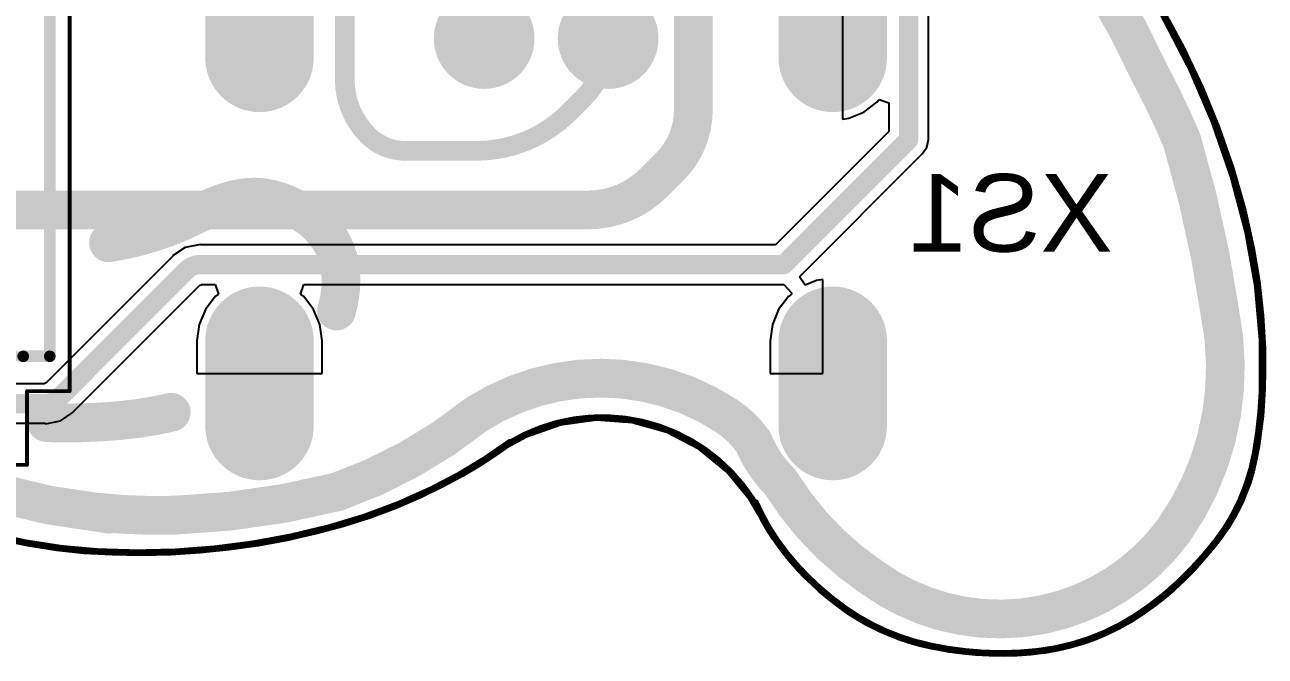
# Model space of a CAD drawing. Header units: inches. Extents: x -26.6 to 26.5, y -26.3 to 21.9.
# Drawn here: x 5.47 to 21.48, y -26.32 to -18.17 of the extents above; entities that cross this region are included whole.
import ezdxf

# ---------------------------------------------------------------- set-up
doc = ezdxf.new("R2010")
doc.units = ezdxf.units.IN
for name, color, linetype in [('Bottom 3D Body', 56, 'Continuous'), ('Bottom Courtyard', 56, 'Continuous'), ('Bottom Layer', 5, 'Continuous'), ('Bottom Overlay', 54, 'Continuous'), ('Bottom Solder', 6, 'Continuous'), ('Mechanical 4', 56, 'Continuous'), ('Multi-Layer', 9, 'Continuous'), ('Pad Holes', 156, 'Continuous'), ('Top Layer', 1, 'Continuous'), ('Top Overlay', 2, 'Continuous'), ('Top Solder', 216, 'Continuous')]:
    doc.layers.add(name, color=color, linetype=linetype)
doc.styles.add('Arial', font='', dxfattribs={"height": 0.2})
doc.styles.get('Arial').set_extended_font_data('Arial')

# ---------------------------------------------------------------- blocks, each defined once
blk = doc.blocks.new('KLS1_229_5FA_B_17')
at = {"layer": 'Bottom Layer'}
h = blk.add_hatch(color=5, dxfattribs=at)
edge = h.paths.add_edge_path()
edge.add_arc((0, 4.2), 0.6, 180, 360)
edge.add_line((0.6, 4.2), (0.6, 5.3))
edge.add_arc((0, 5.3), 0.6, 0, 180)
edge.add_line((-0.6, 5.3), (-0.6, 4.2))
h = blk.add_hatch(color=5, dxfattribs=at)
edge = h.paths.add_edge_path()
edge.add_arc((7.4, 5.3), 0.6, 0, 180)
edge.add_line((6.8, 5.3), (6.8, 4.2))
edge.add_arc((7.4, 4.2), 0.6, 180, 360)
edge.add_line((8, 4.2), (8, 5.3))
h = blk.add_hatch(color=5, dxfattribs=at)
edge = h.paths.add_edge_path()
edge.add_arc((0, -0.55), 0.6, 180, 360)
edge.add_line((0.6, -0.55), (0.6, 0.55))
edge.add_arc((0, 0.55), 0.6, 0, 180)
edge.add_line((-0.6, 0.55), (-0.6, -0.55))
h = blk.add_hatch(color=5, dxfattribs=at)
edge = h.paths.add_edge_path()
edge.add_arc((7.4, 0.55), 0.6, 0, 180)
edge.add_line((6.8, 0.55), (6.8, -0.55))
edge.add_arc((7.4, -0.55), 0.6, 180, 360)
edge.add_line((8, -0.55), (8, 0.55))
h = blk.add_hatch(color=5, dxfattribs=at)
edge = h.paths.add_edge_path()
edge.add_arc((2.9, 0.3), 0.55, 0, 360)
h = blk.add_hatch(color=5, dxfattribs=at)
edge = h.paths.add_edge_path()
edge.add_arc((4.5, 0.3), 0.55, 0, 360)
h = blk.add_hatch(color=5, dxfattribs=at)
edge = h.paths.add_edge_path()
edge.add_arc((2.1, -0.9), 0.55, 0, 360)
h = blk.add_hatch(color=5, dxfattribs=at)
edge = h.paths.add_edge_path()
edge.add_arc((3.7, -0.9), 0.55, 0, 360)
h = blk.add_hatch(color=5, dxfattribs=at)
edge = h.paths.add_edge_path()
edge.add_arc((5.3, -0.9), 0.55, 0, 360)
at = {"layer": 'Bottom Solder'}
h = blk.add_hatch(color=6, dxfattribs=at)
edge = h.paths.add_edge_path()
edge.add_arc((0, 4.2), 0.7, 180, 360)
edge.add_line((0.7, 4.2), (0.7, 5.3))
edge.add_arc((0, 5.3), 0.7, 0, 180)
edge.add_line((-0.7, 5.3), (-0.7, 4.2))
h = blk.add_hatch(color=6, dxfattribs=at)
edge = h.paths.add_edge_path()
edge.add_arc((7.4, 5.3), 0.7, 0, 180)
edge.add_line((6.7, 5.3), (6.7, 4.2))
edge.add_arc((7.4, 4.2), 0.7, 180, 360)
edge.add_line((8.1, 4.2), (8.1, 5.3))
h = blk.add_hatch(color=6, dxfattribs=at)
edge = h.paths.add_edge_path()
edge.add_arc((0, -0.55), 0.7, 180, 360)
edge.add_line((0.7, -0.55), (0.7, 0.55))
edge.add_arc((0, 0.55), 0.7, 0, 180)
edge.add_line((-0.7, 0.55), (-0.7, -0.55))
h = blk.add_hatch(color=6, dxfattribs=at)
edge = h.paths.add_edge_path()
edge.add_arc((7.4, 0.55), 0.7, 0, 180)
edge.add_line((6.7, 0.55), (6.7, -0.55))
edge.add_arc((7.4, -0.55), 0.7, 180, 360)
edge.add_line((8.1, -0.55), (8.1, 0.55))
h = blk.add_hatch(color=6, dxfattribs=at)
edge = h.paths.add_edge_path()
edge.add_arc((2.9, 0.3), 0.65, 0, 360)
h = blk.add_hatch(color=6, dxfattribs=at)
edge = h.paths.add_edge_path()
edge.add_arc((4.5, 0.3), 0.65, 0, 360)
h = blk.add_hatch(color=6, dxfattribs=at)
edge = h.paths.add_edge_path()
edge.add_arc((2.1, -0.9), 0.65, 0, 360)
h = blk.add_hatch(color=6, dxfattribs=at)
edge = h.paths.add_edge_path()
edge.add_arc((3.7, -0.9), 0.65, 0, 360)
h = blk.add_hatch(color=6, dxfattribs=at)
edge = h.paths.add_edge_path()
edge.add_arc((5.3, -0.9), 0.65, 0, 360)
at = {"layer": 'Multi-Layer'}
h = blk.add_hatch(color=9, dxfattribs=at)
edge = h.paths.add_edge_path()
edge.add_arc((0, 4.2), 0.6, 180, 360)
edge.add_line((0.6, 4.2), (0.6, 5.3))
edge.add_arc((0, 5.3), 0.6, 0, 180)
edge.add_line((-0.6, 5.3), (-0.6, 4.2))
h = blk.add_hatch(color=9, dxfattribs=at)
edge = h.paths.add_edge_path()
edge.add_arc((7.4, 5.3), 0.6, 0, 180)
edge.add_line((6.8, 5.3), (6.8, 4.2))
edge.add_arc((7.4, 4.2), 0.6, 180, 360)
edge.add_line((8, 4.2), (8, 5.3))
h = blk.add_hatch(color=9, dxfattribs=at)
edge = h.paths.add_edge_path()
edge.add_arc((0, -0.55), 0.6, 180, 360)
edge.add_line((0.6, -0.55), (0.6, 0.55))
edge.add_arc((0, 0.55), 0.6, 0, 180)
edge.add_line((-0.6, 0.55), (-0.6, -0.55))
h = blk.add_hatch(color=9, dxfattribs=at)
edge = h.paths.add_edge_path()
edge.add_arc((7.4, 0.55), 0.6, 0, 180)
edge.add_line((6.8, 0.55), (6.8, -0.55))
edge.add_arc((7.4, -0.55), 0.6, 180, 360)
edge.add_line((8, -0.55), (8, 0.55))
h = blk.add_hatch(color=9, dxfattribs=at)
edge = h.paths.add_edge_path()
edge.add_arc((2.9, 0.3), 0.55, 0, 360)
h = blk.add_hatch(color=9, dxfattribs=at)
edge = h.paths.add_edge_path()
edge.add_arc((4.5, 0.3), 0.55, 0, 360)
h = blk.add_hatch(color=9, dxfattribs=at)
edge = h.paths.add_edge_path()
edge.add_arc((2.1, -0.9), 0.55, 0, 360)
h = blk.add_hatch(color=9, dxfattribs=at)
edge = h.paths.add_edge_path()
edge.add_arc((3.7, -0.9), 0.55, 0, 360)
h = blk.add_hatch(color=9, dxfattribs=at)
edge = h.paths.add_edge_path()
edge.add_arc((5.3, -0.9), 0.55, 0, 360)
at = {"layer": 'Pad Holes'}
h = blk.add_hatch(color=7, dxfattribs=at)
edge = h.paths.add_edge_path()
edge.add_arc((0, 5.3), 0.4, 0, 180)
edge.add_line((-0.4, 5.3), (-0.4, 4.2))
edge.add_arc((0, 4.2), 0.4, 180, 360)
edge.add_line((0.4, 4.2), (0.4, 5.3))
h = blk.add_hatch(color=7, dxfattribs=at)
edge = h.paths.add_edge_path()
edge.add_arc((7.4, 5.3), 0.4, 0, 180)
edge.add_line((7, 5.3), (7, 4.2))
edge.add_arc((7.4, 4.2), 0.4, 180, 360)
edge.add_line((7.8, 4.2), (7.8, 5.3))
h = blk.add_hatch(color=7, dxfattribs=at)
edge = h.paths.add_edge_path()
edge.add_arc((0, 0.55), 0.4, 0, 180)
edge.add_line((-0.4, 0.55), (-0.4, -0.55))
edge.add_arc((0, -0.55), 0.4, 180, 360)
edge.add_line((0.4, -0.55), (0.4, 0.55))
h = blk.add_hatch(color=7, dxfattribs=at)
edge = h.paths.add_edge_path()
edge.add_arc((7.4, 0.55), 0.4, 0, 180)
edge.add_line((7, 0.55), (7, -0.55))
edge.add_arc((7.4, -0.55), 0.4, 180, 360)
edge.add_line((7.8, -0.55), (7.8, 0.55))
h = blk.add_hatch(color=7, dxfattribs=at)
edge = h.paths.add_edge_path()
edge.add_arc((2.9, 0.3), 0.35, 0, 360)
h = blk.add_hatch(color=7, dxfattribs=at)
edge = h.paths.add_edge_path()
edge.add_arc((4.5, 0.3), 0.35, 0, 360)
h = blk.add_hatch(color=7, dxfattribs=at)
edge = h.paths.add_edge_path()
edge.add_arc((2.1, -0.9), 0.35, 0, 360)
h = blk.add_hatch(color=7, dxfattribs=at)
edge = h.paths.add_edge_path()
edge.add_arc((3.7, -0.9), 0.35, 0, 360)
h = blk.add_hatch(color=7, dxfattribs=at)
edge = h.paths.add_edge_path()
edge.add_arc((5.3, -0.9), 0.35, 0, 360)
at = {"layer": 'Top Layer'}
h = blk.add_hatch(color=1, dxfattribs=at)
edge = h.paths.add_edge_path()
edge.add_arc((0, 4.2), 0.6, 180, 360)
edge.add_line((0.6, 4.2), (0.6, 5.3))
edge.add_arc((0, 5.3), 0.6, 0, 180)
edge.add_line((-0.6, 5.3), (-0.6, 4.2))
h = blk.add_hatch(color=1, dxfattribs=at)
edge = h.paths.add_edge_path()
edge.add_arc((7.4, 5.3), 0.6, 0, 180)
edge.add_line((6.8, 5.3), (6.8, 4.2))
edge.add_arc((7.4, 4.2), 0.6, 180, 360)
edge.add_line((8, 4.2), (8, 5.3))
h = blk.add_hatch(color=1, dxfattribs=at)
edge = h.paths.add_edge_path()
edge.add_arc((0, -0.55), 0.6, 180, 360)
edge.add_line((0.6, -0.55), (0.6, 0.55))
edge.add_arc((0, 0.55), 0.6, 0, 180)
edge.add_line((-0.6, 0.55), (-0.6, -0.55))
h = blk.add_hatch(color=1, dxfattribs=at)
edge = h.paths.add_edge_path()
edge.add_arc((7.4, 0.55), 0.6, 0, 180)
edge.add_line((6.8, 0.55), (6.8, -0.55))
edge.add_arc((7.4, -0.55), 0.6, 180, 360)
edge.add_line((8, -0.55), (8, 0.55))
h = blk.add_hatch(color=1, dxfattribs=at)
edge = h.paths.add_edge_path()
edge.add_arc((2.9, 0.3), 0.55, 0, 360)
h = blk.add_hatch(color=1, dxfattribs=at)
edge = h.paths.add_edge_path()
edge.add_arc((4.5, 0.3), 0.55, 0, 360)
h = blk.add_hatch(color=1, dxfattribs=at)
edge = h.paths.add_edge_path()
edge.add_arc((2.1, -0.9), 0.55, 0, 360)
h = blk.add_hatch(color=1, dxfattribs=at)
edge = h.paths.add_edge_path()
edge.add_arc((3.7, -0.9), 0.55, 0, 360)
h = blk.add_hatch(color=1, dxfattribs=at)
edge = h.paths.add_edge_path()
edge.add_arc((5.3, -0.9), 0.55, 0, 360)
at = {"layer": 'Top Solder'}
h = blk.add_hatch(color=216, dxfattribs=at)
edge = h.paths.add_edge_path()
edge.add_arc((0, 4.2), 0.7, 180, 360)
edge.add_line((0.7, 4.2), (0.7, 5.3))
edge.add_arc((0, 5.3), 0.7, 0, 180)
edge.add_line((-0.7, 5.3), (-0.7, 4.2))
h = blk.add_hatch(color=216, dxfattribs=at)
edge = h.paths.add_edge_path()
edge.add_arc((7.4, 5.3), 0.7, 0, 180)
edge.add_line((6.7, 5.3), (6.7, 4.2))
edge.add_arc((7.4, 4.2), 0.7, 180, 360)
edge.add_line((8.1, 4.2), (8.1, 5.3))
h = blk.add_hatch(color=216, dxfattribs=at)
edge = h.paths.add_edge_path()
edge.add_arc((0, -0.55), 0.7, 180, 360)
edge.add_line((0.7, -0.55), (0.7, 0.55))
edge.add_arc((0, 0.55), 0.7, 0, 180)
edge.add_line((-0.7, 0.55), (-0.7, -0.55))
h = blk.add_hatch(color=216, dxfattribs=at)
edge = h.paths.add_edge_path()
edge.add_arc((7.4, 0.55), 0.7, 0, 180)
edge.add_line((6.7, 0.55), (6.7, -0.55))
edge.add_arc((7.4, -0.55), 0.7, 180, 360)
edge.add_line((8.1, -0.55), (8.1, 0.55))
h = blk.add_hatch(color=216, dxfattribs=at)
edge = h.paths.add_edge_path()
edge.add_arc((2.9, 0.3), 0.65, 0, 360)
h = blk.add_hatch(color=216, dxfattribs=at)
edge = h.paths.add_edge_path()
edge.add_arc((4.5, 0.3), 0.65, 0, 360)
h = blk.add_hatch(color=216, dxfattribs=at)
edge = h.paths.add_edge_path()
edge.add_arc((2.1, -0.9), 0.65, 0, 360)
h = blk.add_hatch(color=216, dxfattribs=at)
edge = h.paths.add_edge_path()
edge.add_arc((3.7, -0.9), 0.65, 0, 360)
h = blk.add_hatch(color=216, dxfattribs=at)
edge = h.paths.add_edge_path()
edge.add_arc((5.3, -0.9), 0.65, 0, 360)
blk = doc.blocks.new('RES_THT_025W_1__B_20')
at = {"layer": 'Bottom Layer'}
h = blk.add_hatch(color=5, dxfattribs=at)
edge = h.paths.add_edge_path()
edge.add_arc((-3.81, 0), 0.6, 0, 360)
h = blk.add_hatch(color=5, dxfattribs=at)
edge = h.paths.add_edge_path()
edge.add_arc((3.81, 0), 0.6, 0, 360)
at = {"layer": 'Bottom Solder'}
h = blk.add_hatch(color=6, dxfattribs=at)
edge = h.paths.add_edge_path()
edge.add_arc((-3.81, 0), 0.702, 0, 360)
h = blk.add_hatch(color=6, dxfattribs=at)
edge = h.paths.add_edge_path()
edge.add_arc((3.81, 0), 0.702, 0, 360)
at = {"layer": 'Multi-Layer'}
h = blk.add_hatch(color=9, dxfattribs=at)
edge = h.paths.add_edge_path()
edge.add_arc((-3.81, 0), 0.6, 0, 360)
h = blk.add_hatch(color=9, dxfattribs=at)
edge = h.paths.add_edge_path()
edge.add_arc((3.81, 0), 0.6, 0, 360)
at = {"layer": 'Pad Holes'}
h = blk.add_hatch(color=7, dxfattribs=at)
edge = h.paths.add_edge_path()
edge.add_arc((-3.81, 0), 0.4, 0, 360)
h = blk.add_hatch(color=7, dxfattribs=at)
edge = h.paths.add_edge_path()
edge.add_arc((3.81, 0), 0.4, 0, 360)
at = {"layer": 'Top Layer'}
h = blk.add_hatch(color=1, dxfattribs=at)
edge = h.paths.add_edge_path()
edge.add_arc((-3.81, 0), 0.6, 0, 360)
h = blk.add_hatch(color=1, dxfattribs=at)
edge = h.paths.add_edge_path()
edge.add_arc((3.81, 0), 0.6, 0, 360)
at = {"layer": 'Top Solder'}
h = blk.add_hatch(color=216, dxfattribs=at)
edge = h.paths.add_edge_path()
edge.add_arc((-3.81, 0), 0.702, 0, 360)
h = blk.add_hatch(color=216, dxfattribs=at)
edge = h.paths.add_edge_path()
edge.add_arc((3.81, 0), 0.702, 0, 360)
at = {"layer": 'Bottom 3D Body'}
for points in [[(3.2, 1.143, 0.127, 0.127, 0), (-3.2, 1.143, 0.127, 0.127, 0)], [(-3.2, -0.2, 0.127, 0.127, 0), (-3.2, 1.143, 0.127, 0.127, 0)], [(3.2, -0.2, 0.127, 0.127, 0), (3.2, 1.143, 0.127, 0.127, 0)], [(-3.2, -1.143, 0.127, 0.127, 0), (-3.2, -0.2, 0.127, 0.127, 0)], [(3.2, -1.143, 0.127, 0.127, 0), (3.2, -0.2, 0.127, 0.127, 0)], [(3.2, -1.143, 0.127, 0.127, 0), (-3.2, -1.143, 0.127, 0.127, 0)]]:
    blk.add_lwpolyline(points, format="xyseb", dxfattribs=at)
for points in [[(-3.232, 1.143, 0.0635, 0.0635, 1), (-3.168, 1.143, 0.0635, 0.0635, 1)], [(-3.232, 1.143, 0.0635, 0.0635, 1), (-3.168, 1.143, 0.0635, 0.0635, 1)], [(3.168, 1.143, 0.0635, 0.0635, 1), (3.232, 1.143, 0.0635, 0.0635, 1)], [(3.168, 1.143, 0.0635, 0.0635, 1), (3.232, 1.143, 0.0635, 0.0635, 1)], [(-3.232, -0.2, 0.0635, 0.0635, 1), (-3.168, -0.2, 0.0635, 0.0635, 1)], [(-3.232, -0.2, 0.0635, 0.0635, 1), (-3.168, -0.2, 0.0635, 0.0635, 1)], [(3.168, -0.2, 0.0635, 0.0635, 1), (3.232, -0.2, 0.0635, 0.0635, 1)], [(3.168, -0.2, 0.0635, 0.0635, 1), (3.232, -0.2, 0.0635, 0.0635, 1)], [(-3.232, -1.143, 0.0635, 0.0635, 1), (-3.168, -1.143, 0.0635, 0.0635, 1)], [(-3.232, -1.143, 0.0635, 0.0635, 1), (-3.168, -1.143, 0.0635, 0.0635, 1)], [(3.168, -1.143, 0.0635, 0.0635, 1), (3.232, -1.143, 0.0635, 0.0635, 1)], [(3.168, -1.143, 0.0635, 0.0635, 1), (3.232, -1.143, 0.0635, 0.0635, 1)]]:
    blk.add_lwpolyline(points, format="xyseb", close=True, dxfattribs=at)
at = {"layer": 'Bottom Courtyard'}
for points in [[(-3.65, 0.85, 0.05, 0.05, 0), (-3.65, 1.4, 0.05, 0.05, 0)], [(3.65, 1.4, 0.05, 0.05, 0), (-3.65, 1.4, 0.05, 0.05, 0)], [(3.65, 0.85, 0.05, 0.05, 0), (3.65, 1.4, 0.05, 0.05, 0)], [(-4.6, -0.85, 0.05, 0.05, 0), (-4.6, 0.85, 0.05, 0.05, 0)], [(-3.65, 0.85, 0.05, 0.05, 0), (-4.6, 0.85, 0.05, 0.05, 0)], [(4.6, 0.85, 0.05, 0.05, 0), (3.65, 0.85, 0.05, 0.05, 0)], [(4.6, -0.85, 0.05, 0.05, 0), (4.6, 0.85, 0.05, 0.05, 0)], [(-3.65, -0.85, 0.05, 0.05, 0), (-4.6, -0.85, 0.05, 0.05, 0)], [(-3.65, -1.4, 0.05, 0.05, 0), (-3.65, -0.85, 0.05, 0.05, 0)], [(4.6, -0.85, 0.05, 0.05, 0), (3.65, -0.85, 0.05, 0.05, 0)], [(3.65, -1.4, 0.05, 0.05, 0), (3.65, -0.85, 0.05, 0.05, 0)], [(3.65, -1.4, 0.05, 0.05, 0), (-3.65, -1.4, 0.05, 0.05, 0)]]:
    blk.add_lwpolyline(points, format="xyseb", dxfattribs=at)
for points in [[(-3.662, 1.4, 0.025, 0.025, 1), (-3.638, 1.4, 0.025, 0.025, 1)], [(-3.662, 1.4, 0.025, 0.025, 1), (-3.638, 1.4, 0.025, 0.025, 1)], [(3.638, 1.4, 0.025, 0.025, 1), (3.662, 1.4, 0.025, 0.025, 1)], [(3.638, 1.4, 0.025, 0.025, 1), (3.662, 1.4, 0.025, 0.025, 1)], [(-4.613, 0.85, 0.025, 0.025, 1), (-4.588, 0.85, 0.025, 0.025, 1)], [(-4.613, 0.85, 0.025, 0.025, 1), (-4.588, 0.85, 0.025, 0.025, 1)], [(-3.662, 0.85, 0.025, 0.025, 1), (-3.638, 0.85, 0.025, 0.025, 1)], [(-3.662, 0.85, 0.025, 0.025, 1), (-3.638, 0.85, 0.025, 0.025, 1)], [(3.638, 0.85, 0.025, 0.025, 1), (3.662, 0.85, 0.025, 0.025, 1)], [(3.638, 0.85, 0.025, 0.025, 1), (3.662, 0.85, 0.025, 0.025, 1)], [(4.588, 0.85, 0.025, 0.025, 1), (4.613, 0.85, 0.025, 0.025, 1)], [(4.588, 0.85, 0.025, 0.025, 1), (4.613, 0.85, 0.025, 0.025, 1)], [(-4.613, -0.85, 0.025, 0.025, 1), (-4.588, -0.85, 0.025, 0.025, 1)], [(-4.613, -0.85, 0.025, 0.025, 1), (-4.588, -0.85, 0.025, 0.025, 1)], [(-3.662, -0.85, 0.025, 0.025, 1), (-3.638, -0.85, 0.025, 0.025, 1)], [(-3.662, -0.85, 0.025, 0.025, 1), (-3.638, -0.85, 0.025, 0.025, 1)], [(3.638, -0.85, 0.025, 0.025, 1), (3.662, -0.85, 0.025, 0.025, 1)], [(3.638, -0.85, 0.025, 0.025, 1), (3.662, -0.85, 0.025, 0.025, 1)], [(4.588, -0.85, 0.025, 0.025, 1), (4.613, -0.85, 0.025, 0.025, 1)], [(4.588, -0.85, 0.025, 0.025, 1), (4.613, -0.85, 0.025, 0.025, 1)], [(-3.662, -1.4, 0.025, 0.025, 1), (-3.638, -1.4, 0.025, 0.025, 1)], [(-3.662, -1.4, 0.025, 0.025, 1), (-3.638, -1.4, 0.025, 0.025, 1)], [(3.638, -1.4, 0.025, 0.025, 1), (3.662, -1.4, 0.025, 0.025, 1)], [(3.638, -1.4, 0.025, 0.025, 1), (3.662, -1.4, 0.025, 0.025, 1)]]:
    blk.add_lwpolyline(points, format="xyseb", close=True, dxfattribs=at)
at = {"layer": 'Bottom Overlay'}
for points in [[(-3.2, 0.8, 0.15, 0.15, 0), (-3.2, 1.075, 0.15, 0.15, 0)], [(3.2, 1.143, 0.15, 0.15, 0), (-3.175, 1.143, 0.15, 0.15, 0)], [(3.2, 0.8, 0.15, 0.15, 0), (3.2, 1.143, 0.15, 0.15, 0)], [(-3.2, -1.143, 0.15, 0.15, 0), (-3.2, -0.8, 0.15, 0.15, 0)], [(3.2, -1.143, 0.15, 0.15, 0), (3.2, -0.8, 0.15, 0.15, 0)], [(-1.421, -1.143, 0.15, 0.15, 0), (-3.2, -1.143, 0.15, 0.15, 0)], [(3.2, -1.143, 0.15, 0.15, 0), (-0.079, -1.143, 0.15, 0.15, 0)]]:
    blk.add_lwpolyline(points, format="xyseb", dxfattribs=at)
for points in [[(-3.238, 1.075, 0.075, 0.075, 1), (-3.163, 1.075, 0.075, 0.075, 1)], [(-3.213, 1.143, 0.075, 0.075, 1), (-3.138, 1.143, 0.075, 0.075, 1)], [(3.163, 1.143, 0.075, 0.075, 1), (3.238, 1.143, 0.075, 0.075, 1)], [(3.163, 1.143, 0.075, 0.075, 1), (3.238, 1.143, 0.075, 0.075, 1)], [(-3.238, 0.8, 0.075, 0.075, 1), (-3.163, 0.8, 0.075, 0.075, 1)], [(3.163, 0.8, 0.075, 0.075, 1), (3.238, 0.8, 0.075, 0.075, 1)], [(-3.238, -0.8, 0.075, 0.075, 1), (-3.163, -0.8, 0.075, 0.075, 1)], [(3.163, -0.8, 0.075, 0.075, 1), (3.238, -0.8, 0.075, 0.075, 1)], [(-3.238, -1.143, 0.075, 0.075, 1), (-3.163, -1.143, 0.075, 0.075, 1)], [(-3.238, -1.143, 0.075, 0.075, 1), (-3.163, -1.143, 0.075, 0.075, 1)], [(-1.458, -1.143, 0.075, 0.075, 1), (-1.383, -1.143, 0.075, 0.075, 1)], [(-0.116, -1.143, 0.075, 0.075, 1), (-0.041, -1.143, 0.075, 0.075, 1)], [(3.163, -1.143, 0.075, 0.075, 1), (3.238, -1.143, 0.075, 0.075, 1)], [(3.163, -1.143, 0.075, 0.075, 1), (3.238, -1.143, 0.075, 0.075, 1)]]:
    blk.add_lwpolyline(points, format="xyseb", close=True, dxfattribs=at)

msp = doc.modelspace()

# ---------------------------------------------------------------- linework, layer by layer
at = {"layer": 'Bottom Layer'}
for p, q in [((17.134, -19.656), (17.134, -15.943)), ((16.027, -18.05), (16.027, -19.39)), ((20.158, -17.954), (20.433, -18.462)), ((20.433, -18.462), (20.557, -18.723)), ((20.557, -18.723), (20.557, -18.723)), ((20.557, -18.723), (20.677, -18.976)), ((20.677, -18.976), (20.889, -19.495)), ((16.303, -19.299), (16.471, -19.171)), ((16.471, -19.171), (16.497, -19.136)), ((16.497, -19.136), (16.624, -19.179)), ((16.624, -19.179), (16.624, -19.55)), ((16.109, -19.379), (16.303, -19.299)), ((16.027, -19.39), (16.109, -19.379)), ((20.889, -19.495), (21.073, -20.025)), ((16.624, -19.55), (15.162, -21.012)), ((17.114, -19.753), (17.134, -19.656)), ((15.47, -21.425), (17.059, -19.836)), ((17.059, -19.836), (17.114, -19.753)), ((21.073, -20.025), (21.226, -20.565)), ((21.226, -20.565), (21.288, -20.838)), ((21.288, -20.838), (21.336, -21.052)), ((7.542, -21.046), (7.378, -21.155)), ((7.737, -21.007), (7.542, -21.046)), ((7.737, -21.012), (7.737, -21.007)), ((15.162, -21.012), (7.737, -21.012)), ((21.336, -21.052), (21.409, -21.483)), ((7.38, -21.159), (5.741, -22.798)), ((7.378, -21.155), (7.38, -21.158)), ((7.38, -21.158), (7.38, -21.159)), ((15.542, -21.532), (15.47, -21.425)), ((6.093, -23.168), (7.732, -21.529)), ((7.732, -21.529), (7.737, -21.531)), ((7.737, -21.531), (7.746, -21.527)), ((7.746, -21.527), (7.748, -21.522)), ((7.748, -21.522), (7.926, -21.522)), ((7.926, -21.522), (7.969, -21.649)), ((9.031, -21.649), (9.074, -21.522)), ((9.074, -21.522), (15.268, -21.522)), ((15.268, -21.522), (15.366, -21.632)), ((15.691, -21.471), (15.542, -21.532)), ((15.773, -21.46), (15.691, -21.471)), ((15.773, -22.673), (15.773, -21.46)), ((21.409, -21.483), (21.458, -21.918)), ((7.929, -21.679), (7.801, -21.847)), ((7.969, -21.649), (7.929, -21.679)), ((9.071, -21.679), (9.031, -21.649)), ((9.199, -21.847), (9.071, -21.679)), ((15.329, -21.679), (15.201, -21.847)), ((15.369, -21.649), (15.329, -21.679)), ((15.366, -21.632), (15.369, -21.649)), ((7.801, -21.847), (7.721, -22.041)), ((9.279, -22.041), (9.199, -21.847)), ((15.201, -21.847), (15.121, -22.041)), ((21.458, -21.918), (21.482, -22.355)), ((7.721, -22.041), (7.693, -22.25)), ((9.307, -22.25), (9.279, -22.041)), ((15.121, -22.041), (15.093, -22.25)), ((7.693, -22.25), (7.693, -22.673)), ((9.307, -22.673), (9.307, -22.25)), ((15.093, -22.25), (15.093, -22.673)), ((21.482, -22.355), (21.482, -22.574)), ((21.482, -22.574), (21.482, -22.618)), ((7.693, -22.673), (9.307, -22.673)), ((15.093, -22.673), (15.773, -22.673)), ((21.481, -22.707), (21.479, -22.796)), ((21.482, -22.618), (21.481, -22.707)), ((5.725, -22.805), (5.332, -22.805)), ((5.727, -22.8), (5.725, -22.805)), ((5.736, -22.796), (5.727, -22.8)), ((5.741, -22.798), (5.736, -22.796)), ((21.476, -22.885), (21.474, -22.929)), ((21.479, -22.796), (21.476, -22.885)), ((21.47, -23.027), (21.454, -23.222)), ((21.474, -22.93), (21.47, -23.027)), ((21.474, -22.929), (21.474, -22.93)), ((21.474, -22.93), (21.474, -22.93)), ((5.932, -23.281), (6.095, -23.172)), ((6.093, -23.169), (6.093, -23.168)), ((6.095, -23.172), (6.093, -23.169)), ((5.332, -23.315), (5.736, -23.315)), ((5.736, -23.32), (5.932, -23.281)), ((5.736, -23.315), (5.736, -23.32)), ((12.385, -23.338), (11.947, -23.494)), ((12.846, -23.276), (12.385, -23.338)), ((13.309, -23.308), (12.846, -23.276)), ((13.757, -23.433), (13.309, -23.308)), ((21.454, -23.222), (21.432, -23.416)), ((11.947, -23.494), (11.742, -23.604)), ((14.17, -23.647), (13.757, -23.433)), ((21.432, -23.416), (21.404, -23.608)), ((11.606, -23.693), (11.369, -23.85)), ((11.722, -23.61), (11.606, -23.693)), ((11.742, -23.604), (11.722, -23.61)), ((14.53, -23.941), (14.17, -23.647)), ((21.404, -23.608), (21.372, -23.784)), ((11.369, -23.85), (11.125, -23.996)), ((21.372, -23.784), (21.334, -23.941)), ((11.125, -23.996), (10.875, -24.132)), ((14.824, -24.301), (14.53, -23.941)), ((21.334, -23.941), (21.286, -24.096)), ((10.875, -24.132), (10.586, -24.273)), ((21.286, -24.096), (21.23, -24.248)), ((10.586, -24.273), (10.258, -24.413)), ((14.941, -24.502), (14.824, -24.301)), ((21.197, -24.323), (21.164, -24.395)), ((21.23, -24.248), (21.197, -24.322)), ((21.197, -24.322), (21.197, -24.323)), ((21.197, -24.323), (21.197, -24.323)), ((10.258, -24.413), (9.924, -24.539)), ((21.164, -24.395), (21.091, -24.536)), ((9.584, -24.647), (9.229, -24.743)), ((9.924, -24.539), (9.584, -24.647)), ((14.949, -24.512), (14.941, -24.502)), ((14.941, -24.502), (14.941, -24.502)), ((14.971, -24.557), (14.949, -24.512)), ((15.02, -24.644), (14.971, -24.557)), ((15.071, -24.729), (15.02, -24.644)), ((21.091, -24.536), (21.01, -24.671)), ((9.229, -24.743), (8.859, -24.826)), ((15.125, -24.813), (15.071, -24.729)), ((15.196, -24.915), (15.125, -24.813)), ((20.944, -24.767), (20.871, -24.864)), ((21.01, -24.671), (20.944, -24.767)), ((5.53, -24.902), (5.182, -24.831)), ((5.88, -24.956), (5.53, -24.902)), ((6.233, -24.994), (5.88, -24.956)), ((8.11, -24.949), (7.733, -24.988)), ((8.486, -24.895), (8.11, -24.949)), ((8.859, -24.826), (8.486, -24.895)), ((15.287, -25.034), (15.196, -24.915)), ((20.795, -24.96), (20.696, -25.077)), ((20.871, -24.865), (20.795, -24.96)), ((20.871, -24.864), (20.871, -24.864)), ((20.871, -24.864), (20.871, -24.865)), ((6.599, -25.014), (6.233, -24.994)), ((6.977, -25.021), (6.599, -25.014)), ((7.356, -25.012), (6.977, -25.021)), ((7.733, -24.988), (7.356, -25.012)), ((15.383, -25.148), (15.287, -25.034)), ((20.696, -25.077), (20.572, -25.213)), ((15.449, -25.221), (15.383, -25.148)), ((15.537, -25.311), (15.449, -25.221)), ((20.572, -25.213), (20.443, -25.343)), ((15.628, -25.399), (15.537, -25.311)), ((15.537, -25.311), (15.537, -25.311)), ((15.715, -25.479), (15.628, -25.399)), ((20.443, -25.343), (20.31, -25.467)), ((15.839, -25.584), (15.715, -25.479)), ((15.968, -25.684), (15.839, -25.584)), ((20.174, -25.583), (20.033, -25.693)), ((20.31, -25.467), (20.174, -25.583)), ((16.034, -25.731), (15.968, -25.684)), ((16.097, -25.776), (16.034, -25.731)), ((16.225, -25.857), (16.097, -25.776)), ((20.033, -25.693), (19.887, -25.796)), ((16.358, -25.932), (16.225, -25.857)), ((16.494, -26.001), (16.358, -25.932)), ((19.74, -25.889), (19.594, -25.971)), ((19.811, -25.844), (19.74, -25.889)), ((19.887, -25.796), (19.811, -25.844)), ((19.811, -25.844), (19.811, -25.844)), ((16.635, -26.062), (16.494, -26.001)), ((16.78, -26.117), (16.635, -26.062)), ((19.444, -26.044), (19.29, -26.109)), ((19.594, -25.971), (19.444, -26.044)), ((16.928, -26.164), (16.78, -26.117)), ((17.037, -26.193), (16.928, -26.164)), ((17.153, -26.22), (17.037, -26.193)), ((17.27, -26.244), (17.153, -26.22)), ((17.153, -26.22), (17.153, -26.22)), ((17.404, -26.267), (17.27, -26.244)), ((18.804, -26.251), (18.638, -26.28)), ((18.969, -26.213), (18.804, -26.251)), ((19.131, -26.166), (18.969, -26.213)), ((19.21, -26.137), (19.131, -26.166)), ((19.211, -26.137), (19.21, -26.137)), ((19.29, -26.109), (19.211, -26.137)), ((17.572, -26.29), (17.404, -26.267)), ((17.742, -26.306), (17.572, -26.29)), ((17.917, -26.317), (17.742, -26.306)), ((18.1, -26.32), (17.917, -26.317)), ((18.282, -26.314), (18.1, -26.32)), ((18.463, -26.301), (18.282, -26.314)), ((18.554, -26.29), (18.463, -26.301)), ((18.638, -26.28), (18.554, -26.29)), ((18.554, -26.29), (18.554, -26.29)), ((18.554, -26.29), (18.554, -26.29))]:
    msp.add_line(p, q, dxfattribs=at)
for points in [[(16.879, -19.656, 0.25, 0.25, 0), (16.879, -15.943, 0.25, 0.25, 0)], [(15.268, -21.267, 0.25, 0.25, 0), (16.879, -19.656, 0.25, 0.25, 0)], [(5.913, -22.987, 0.25, 0.25, 0), (7.561, -21.339, 0.25, 0.25, 0)], [(7.561, -21.339, 0.25, 0.25, -0.197944), (7.737, -21.267, 0.25, 0.25, 0)], [(7.737, -21.267, 0.25, 0.25, 0), (15.268, -21.267, 0.25, 0.25, 0)], [(5.913, -22.987, 0.25, 0.25, -0.19794), (5.736, -23.06, 0.25, 0.25, 0)], [(4.65, -23.06, 0.25, 0.25, 0), (5.736, -23.06, 0.25, 0.25, 0)]]:
    msp.add_lwpolyline(points, format="xyseb", dxfattribs=at)
for points in [[(16.817, -19.656, 0.125, 0.125, 1), (16.942, -19.656, 0.125, 0.125, 1)], [(16.817, -19.656, 0.125, 0.125, 1), (16.942, -19.656, 0.125, 0.125, 1)], [(7.498, -21.339, 0.125, 0.125, 1), (7.623, -21.339, 0.125, 0.125, 1)], [(7.498, -21.339, 0.125, 0.125, 1), (7.623, -21.339, 0.125, 0.125, 1)], [(7.674, -21.267, 0.125, 0.125, 1), (7.799, -21.267, 0.125, 0.125, 1)], [(7.674, -21.267, 0.125, 0.125, 1), (7.799, -21.267, 0.125, 0.125, 1)], [(15.205, -21.267, 0.125, 0.125, 1), (15.33, -21.267, 0.125, 0.125, 1)], [(15.205, -21.267, 0.125, 0.125, 1), (15.33, -21.267, 0.125, 0.125, 1)], [(5.85, -22.987, 0.125, 0.125, 1), (5.975, -22.987, 0.125, 0.125, 1)], [(5.85, -22.987, 0.125, 0.125, 1), (5.975, -22.987, 0.125, 0.125, 1)], [(5.674, -23.06, 0.125, 0.125, 1), (5.799, -23.06, 0.125, 0.125, 1)], [(5.674, -23.06, 0.125, 0.125, 1), (5.799, -23.06, 0.125, 0.125, 1)]]:
    msp.add_lwpolyline(points, format="xyseb", close=True, dxfattribs=at)
at = {"layer": 'Mechanical 4'}
for points in [[(19.321, -16.782, 0.0767, 0.0767, -0.053642), (20.522, -18.739, 0.0767, 0.0767, 0)], [(20.522, -18.739, 0.0767, 0.0767, -0.055217), (21.25, -20.847, 0.0767, 0.0767, 0)], [(21.25, -20.847, 0.0767, 0.0767, -0.067032), (21.435, -22.928, 0.0767, 0.0767, 0)], [(21.435, -22.928, 0.0767, 0.0767, -0.033561), (21.349, -23.697, 0.0767, 0.0767, 0)], [(11.722, -23.571, 0.0767, 0.0767, -0.433869), (14.975, -24.484, 0.0767, 0.0767, 0)], [(11.73, -23.556, 0.0767, 0.0767, -0.044812), (10.73, -24.16, 0.0767, 0.0767, 0)], [(21.349, -23.697, 0.0767, 0.0767, -0.059554), (21.161, -24.307, 0.0767, 0.0767, 0)], [(10.73, -24.16, 0.0767, 0.0767, -0.04794), (9.402, -24.656, 0.0767, 0.0767, 0)], [(15.185, -24.831, 0.0767, 0.0767, -0.049413), (14.908, -24.335, 0.0767, 0.0767, 0)], [(21.161, -24.307, 0.0767, 0.0767, -0.061668), (20.841, -24.841, 0.0767, 0.0767, 0)], [(9.402, -24.656, 0.0767, 0.0767, -0.039813), (7.918, -24.93, 0.0767, 0.0767, 0)], [(6.412, -24.965, 0.0767, 0.0767, -0.048651), (5.02, -24.749, 0.0767, 0.0767, 0)], [(15.565, -25.284, 0.0767, 0.0767, -0.04423), (15.185, -24.831, 0.0767, 0.0767, 0)], [(20.841, -24.841, 0.0767, 0.0767, -0.038787), (20.349, -25.378, 0.0767, 0.0767, 0)], [(7.918, -24.93, 0.0767, 0.0767, -0.039885), (6.412, -24.965, 0.0767, 0.0767, 0)], [(16.057, -25.7, 0.0767, 0.0767, -0.041887), (15.565, -25.284, 0.0767, 0.0767, 0)], [(20.349, -25.378, 0.0767, 0.0767, -0.046165), (19.79, -25.811, 0.0767, 0.0767, 0)], [(16.58, -25.996, 0.0767, 0.0767, -0.051541), (16.057, -25.7, 0.0767, 0.0767, 0)], [(19.79, -25.811, 0.0767, 0.0767, -0.056632), (19.197, -26.101, 0.0767, 0.0767, 0)], [(17.161, -26.182, 0.0767, 0.0767, -0.050465), (16.58, -25.996, 0.0767, 0.0767, 0)], [(19.197, -26.101, 0.0767, 0.0767, -0.0561), (18.55, -26.252, 0.0767, 0.0767, 0)], [(17.829, -26.273, 0.0767, 0.0767, -0.03774), (17.161, -26.182, 0.0767, 0.0767, 0)], [(18.55, -26.252, 0.0767, 0.0767, -0.044066), (17.829, -26.273, 0.0767, 0.0767, 0)]]:
    msp.add_lwpolyline(points, format="xyseb", dxfattribs=at)
for points in [[(20.502, -18.739, 0.0383, 0.0383, 1), (20.541, -18.739, 0.0383, 0.0383, 1)], [(20.502, -18.739, 0.0383, 0.0383, 1), (20.541, -18.739, 0.0383, 0.0383, 1)], [(21.231, -20.847, 0.0383, 0.0383, 1), (21.27, -20.847, 0.0383, 0.0383, 1)], [(21.231, -20.847, 0.0383, 0.0383, 1), (21.27, -20.847, 0.0383, 0.0383, 1)], [(21.416, -22.928, 0.0383, 0.0383, 1), (21.455, -22.928, 0.0383, 0.0383, 1)], [(21.416, -22.928, 0.0383, 0.0383, 1), (21.455, -22.928, 0.0383, 0.0383, 1)], [(11.703, -23.571, 0.0383, 0.0383, 1), (11.741, -23.571, 0.0383, 0.0383, 1)], [(11.71, -23.556, 0.0383, 0.0383, 1), (11.749, -23.556, 0.0383, 0.0383, 1)], [(21.329, -23.697, 0.0383, 0.0383, 1), (21.368, -23.697, 0.0383, 0.0383, 1)], [(21.329, -23.697, 0.0383, 0.0383, 1), (21.368, -23.697, 0.0383, 0.0383, 1)], [(10.711, -24.16, 0.0383, 0.0383, 1), (10.749, -24.16, 0.0383, 0.0383, 1)], [(10.711, -24.16, 0.0383, 0.0383, 1), (10.749, -24.16, 0.0383, 0.0383, 1)], [(14.888, -24.335, 0.0383, 0.0383, 1), (14.927, -24.335, 0.0383, 0.0383, 1)], [(21.142, -24.307, 0.0383, 0.0383, 1), (21.18, -24.307, 0.0383, 0.0383, 1)], [(21.142, -24.307, 0.0383, 0.0383, 1), (21.18, -24.307, 0.0383, 0.0383, 1)], [(14.956, -24.484, 0.0383, 0.0383, 1), (14.995, -24.484, 0.0383, 0.0383, 1)], [(9.383, -24.656, 0.0383, 0.0383, 1), (9.421, -24.656, 0.0383, 0.0383, 1)], [(9.383, -24.656, 0.0383, 0.0383, 1), (9.421, -24.656, 0.0383, 0.0383, 1)], [(15.166, -24.831, 0.0383, 0.0383, 1), (15.205, -24.831, 0.0383, 0.0383, 1)], [(15.166, -24.831, 0.0383, 0.0383, 1), (15.205, -24.831, 0.0383, 0.0383, 1)], [(20.822, -24.841, 0.0383, 0.0383, 1), (20.86, -24.841, 0.0383, 0.0383, 1)], [(20.822, -24.841, 0.0383, 0.0383, 1), (20.86, -24.841, 0.0383, 0.0383, 1)], [(6.393, -24.965, 0.0383, 0.0383, 1), (6.431, -24.965, 0.0383, 0.0383, 1)], [(6.393, -24.965, 0.0383, 0.0383, 1), (6.431, -24.965, 0.0383, 0.0383, 1)], [(7.898, -24.93, 0.0383, 0.0383, 1), (7.937, -24.93, 0.0383, 0.0383, 1)], [(7.898, -24.93, 0.0383, 0.0383, 1), (7.937, -24.93, 0.0383, 0.0383, 1)], [(15.545, -25.284, 0.0383, 0.0383, 1), (15.584, -25.284, 0.0383, 0.0383, 1)], [(15.545, -25.284, 0.0383, 0.0383, 1), (15.584, -25.284, 0.0383, 0.0383, 1)], [(20.33, -25.378, 0.0383, 0.0383, 1), (20.368, -25.378, 0.0383, 0.0383, 1)], [(20.33, -25.378, 0.0383, 0.0383, 1), (20.368, -25.378, 0.0383, 0.0383, 1)], [(16.038, -25.7, 0.0383, 0.0383, 1), (16.076, -25.7, 0.0383, 0.0383, 1)], [(16.038, -25.7, 0.0383, 0.0383, 1), (16.076, -25.7, 0.0383, 0.0383, 1)], [(19.771, -25.811, 0.0383, 0.0383, 1), (19.81, -25.811, 0.0383, 0.0383, 1)], [(19.771, -25.811, 0.0383, 0.0383, 1), (19.81, -25.811, 0.0383, 0.0383, 1)], [(16.561, -25.996, 0.0383, 0.0383, 1), (16.599, -25.996, 0.0383, 0.0383, 1)], [(16.561, -25.996, 0.0383, 0.0383, 1), (16.599, -25.996, 0.0383, 0.0383, 1)], [(19.178, -26.101, 0.0383, 0.0383, 1), (19.216, -26.101, 0.0383, 0.0383, 1)], [(19.178, -26.101, 0.0383, 0.0383, 1), (19.216, -26.101, 0.0383, 0.0383, 1)], [(17.142, -26.182, 0.0383, 0.0383, 1), (17.18, -26.182, 0.0383, 0.0383, 1)], [(17.142, -26.182, 0.0383, 0.0383, 1), (17.18, -26.182, 0.0383, 0.0383, 1)], [(17.81, -26.273, 0.0383, 0.0383, 1), (17.848, -26.273, 0.0383, 0.0383, 1)], [(17.81, -26.273, 0.0383, 0.0383, 1), (17.848, -26.273, 0.0383, 0.0383, 1)], [(18.531, -26.252, 0.0383, 0.0383, 1), (18.569, -26.252, 0.0383, 0.0383, 1)], [(18.531, -26.252, 0.0383, 0.0383, 1), (18.569, -26.252, 0.0383, 0.0383, 1)]]:
    msp.add_lwpolyline(points, format="xyseb", close=True, dxfattribs=at)
at = {"layer": 'Top Layer'}
for p, q in [((20.158, -17.954), (20.433, -18.462)), ((20.433, -18.462), (20.557, -18.723)), ((20.557, -18.723), (20.557, -18.723)), ((20.557, -18.723), (20.677, -18.976)), ((20.677, -18.976), (20.889, -19.495)), ((20.889, -19.495), (21.073, -20.025)), ((21.073, -20.025), (21.226, -20.565)), ((21.226, -20.565), (21.288, -20.838)), ((21.288, -20.838), (21.336, -21.052)), ((21.336, -21.052), (21.409, -21.483)), ((21.409, -21.483), (21.458, -21.918)), ((21.458, -21.918), (21.482, -22.355)), ((21.482, -22.355), (21.482, -22.574)), ((21.482, -22.574), (21.482, -22.618)), ((21.481, -22.707), (21.479, -22.796)), ((21.482, -22.618), (21.481, -22.707)), ((21.476, -22.885), (21.474, -22.929)), ((21.479, -22.796), (21.476, -22.885)), ((21.47, -23.027), (21.454, -23.222)), ((21.474, -22.93), (21.47, -23.027)), ((21.474, -22.929), (21.474, -22.93)), ((21.474, -22.93), (21.474, -22.93)), ((12.385, -23.338), (11.947, -23.494)), ((12.846, -23.276), (12.385, -23.338)), ((13.309, -23.308), (12.846, -23.276)), ((13.757, -23.433), (13.309, -23.308)), ((21.454, -23.222), (21.432, -23.416)), ((11.947, -23.494), (11.742, -23.604)), ((14.17, -23.647), (13.757, -23.433)), ((21.432, -23.416), (21.404, -23.608)), ((11.606, -23.693), (11.369, -23.85)), ((11.722, -23.61), (11.606, -23.693)), ((11.742, -23.604), (11.722, -23.61)), ((14.53, -23.941), (14.17, -23.647)), ((21.404, -23.608), (21.372, -23.784)), ((11.369, -23.85), (11.125, -23.996)), ((21.372, -23.784), (21.334, -23.941)), ((11.125, -23.996), (10.875, -24.132)), ((14.824, -24.301), (14.53, -23.941)), ((21.334, -23.941), (21.286, -24.096)), ((10.875, -24.132), (10.586, -24.273)), ((21.286, -24.096), (21.23, -24.248)), ((10.586, -24.273), (10.258, -24.413)), ((14.941, -24.502), (14.824, -24.301)), ((21.197, -24.323), (21.164, -24.395)), ((21.23, -24.248), (21.197, -24.322)), ((21.197, -24.322), (21.197, -24.323)), ((21.197, -24.323), (21.197, -24.323)), ((10.258, -24.413), (9.924, -24.539)), ((21.164, -24.395), (21.091, -24.536)), ((9.584, -24.647), (9.229, -24.743)), ((9.924, -24.539), (9.584, -24.647)), ((14.949, -24.512), (14.941, -24.502)), ((14.941, -24.502), (14.941, -24.502)), ((14.971, -24.557), (14.949, -24.512)), ((15.02, -24.644), (14.971, -24.557)), ((15.071, -24.729), (15.02, -24.644)), ((21.091, -24.536), (21.01, -24.671)), ((9.229, -24.743), (8.859, -24.826)), ((15.125, -24.813), (15.071, -24.729)), ((15.196, -24.915), (15.125, -24.813)), ((20.944, -24.767), (20.871, -24.864)), ((21.01, -24.671), (20.944, -24.767)), ((5.53, -24.902), (5.182, -24.831)), ((5.88, -24.956), (5.53, -24.902)), ((6.233, -24.994), (5.88, -24.956)), ((8.11, -24.949), (7.733, -24.988)), ((8.486, -24.895), (8.11, -24.949)), ((8.859, -24.826), (8.486, -24.895)), ((15.287, -25.034), (15.196, -24.915)), ((20.795, -24.96), (20.696, -25.077)), ((20.871, -24.865), (20.795, -24.96)), ((20.871, -24.864), (20.871, -24.864)), ((20.871, -24.864), (20.871, -24.865)), ((6.599, -25.014), (6.233, -24.994)), ((6.977, -25.021), (6.599, -25.014)), ((7.356, -25.012), (6.977, -25.021)), ((7.733, -24.988), (7.356, -25.012)), ((15.383, -25.148), (15.287, -25.034)), ((20.696, -25.077), (20.572, -25.213)), ((15.449, -25.221), (15.383, -25.148)), ((15.537, -25.311), (15.449, -25.221)), ((20.572, -25.213), (20.443, -25.343)), ((15.628, -25.399), (15.537, -25.311)), ((15.537, -25.311), (15.537, -25.311)), ((15.715, -25.479), (15.628, -25.399)), ((20.443, -25.343), (20.31, -25.467)), ((15.839, -25.584), (15.715, -25.479)), ((15.968, -25.684), (15.839, -25.584)), ((20.174, -25.583), (20.033, -25.693)), ((20.31, -25.467), (20.174, -25.583)), ((16.034, -25.731), (15.968, -25.684)), ((16.097, -25.776), (16.034, -25.731)), ((16.225, -25.857), (16.097, -25.776)), ((20.033, -25.693), (19.887, -25.796)), ((16.358, -25.932), (16.225, -25.857)), ((16.494, -26.001), (16.358, -25.932)), ((19.74, -25.889), (19.594, -25.971)), ((19.811, -25.844), (19.74, -25.889)), ((19.887, -25.796), (19.811, -25.844)), ((19.811, -25.844), (19.811, -25.844)), ((16.635, -26.062), (16.494, -26.001)), ((16.78, -26.117), (16.635, -26.062)), ((19.444, -26.044), (19.29, -26.109)), ((19.594, -25.971), (19.444, -26.044)), ((16.928, -26.164), (16.78, -26.117)), ((17.037, -26.193), (16.928, -26.164)), ((17.153, -26.22), (17.037, -26.193)), ((17.27, -26.244), (17.153, -26.22)), ((17.153, -26.22), (17.153, -26.22)), ((17.404, -26.267), (17.27, -26.244)), ((18.804, -26.251), (18.638, -26.28)), ((18.969, -26.213), (18.804, -26.251)), ((19.131, -26.166), (18.969, -26.213)), ((19.21, -26.137), (19.131, -26.166)), ((19.211, -26.137), (19.21, -26.137)), ((19.29, -26.109), (19.211, -26.137)), ((17.572, -26.29), (17.404, -26.267)), ((17.742, -26.306), (17.572, -26.29)), ((17.917, -26.317), (17.742, -26.306)), ((18.1, -26.32), (17.917, -26.317)), ((18.282, -26.314), (18.1, -26.32)), ((18.463, -26.301), (18.282, -26.314)), ((18.554, -26.29), (18.463, -26.301)), ((18.638, -26.28), (18.554, -26.29)), ((18.554, -26.29), (18.554, -26.29)), ((18.554, -26.29), (18.554, -26.29))]:
    msp.add_line(p, q, dxfattribs=at)
for points in [[(9.6, -18.876, 0.254, 0.254, 0), (9.6, -16.227, 0.254, 0.254, 0)], [(14.1, -19.276, 0.5, 0.5, 0), (14.1, -17.874, 0.5, 0.5, 0)], [(13, -18.35, 0.254, 0.254, -0.198912), (12.682, -19.118, 0.254, 0.254, 0)], [(9.9, -19.6, 0.254, 0.254, -0.198912), (9.6, -18.876, 0.254, 0.254, 0)], [(12.495, -19.305, 0.254, 0.254, 0), (12.682, -19.118, 0.254, 0.254, 0)], [(14.1, -19.276, 0.5, 0.5, -0.198912), (13.8, -20, 0.5, 0.5, 0)], [(12.495, -19.305, 0.254, 0.254, -0.198912), (11.3, -19.8, 0.254, 0.254, 0)], [(10.383, -19.8, 0.254, 0.254, -0.198912), (9.9, -19.6, 0.254, 0.254, 0)], [(10.383, -19.8, 0.254, 0.254, 0), (11.3, -19.8, 0.254, 0.254, 0)], [(13.588, -20.212, 0.5, 0.5, 0), (13.8, -20, 0.5, 0.5, 0)], [(13.588, -20.212, 0.5, 0.5, -0.198912), (12.743, -20.562, 0.5, 0.5, 0)], [(-6.9, -20.562, 0.5, 0.5, 0), (12.743, -20.562, 0.5, 0.5, 0)]]:
    msp.add_lwpolyline(points, format="xyseb", dxfattribs=at)
for points in [[(12.936, -18.35, 0.127, 0.127, 1), (13.063, -18.35, 0.127, 0.127, 1)], [(9.537, -18.876, 0.127, 0.127, 1), (9.664, -18.876, 0.127, 0.127, 1)], [(9.537, -18.876, 0.127, 0.127, 1), (9.664, -18.876, 0.127, 0.127, 1)], [(12.618, -19.118, 0.127, 0.127, 1), (12.745, -19.118, 0.127, 0.127, 1)], [(12.618, -19.118, 0.127, 0.127, 1), (12.745, -19.118, 0.127, 0.127, 1)], [(13.975, -19.276, 0.25, 0.25, 1), (14.225, -19.276, 0.25, 0.25, 1)], [(13.975, -19.276, 0.25, 0.25, 1), (14.225, -19.276, 0.25, 0.25, 1)], [(12.431, -19.305, 0.127, 0.127, 1), (12.558, -19.305, 0.127, 0.127, 1)], [(12.431, -19.305, 0.127, 0.127, 1), (12.558, -19.305, 0.127, 0.127, 1)], [(9.837, -19.6, 0.127, 0.127, 1), (9.964, -19.6, 0.127, 0.127, 1)], [(9.837, -19.6, 0.127, 0.127, 1), (9.964, -19.6, 0.127, 0.127, 1)], [(10.319, -19.8, 0.127, 0.127, 1), (10.446, -19.8, 0.127, 0.127, 1)], [(10.319, -19.8, 0.127, 0.127, 1), (10.446, -19.8, 0.127, 0.127, 1)], [(11.237, -19.8, 0.127, 0.127, 1), (11.364, -19.8, 0.127, 0.127, 1)], [(11.237, -19.8, 0.127, 0.127, 1), (11.364, -19.8, 0.127, 0.127, 1)], [(13.675, -20, 0.25, 0.25, 1), (13.925, -20, 0.25, 0.25, 1)], [(13.675, -20, 0.25, 0.25, 1), (13.925, -20, 0.25, 0.25, 1)], [(13.463, -20.212, 0.25, 0.25, 1), (13.713, -20.212, 0.25, 0.25, 1)], [(13.463, -20.212, 0.25, 0.25, 1), (13.713, -20.212, 0.25, 0.25, 1)], [(12.618, -20.562, 0.25, 0.25, 1), (12.868, -20.562, 0.25, 0.25, 1)], [(12.618, -20.562, 0.25, 0.25, 1), (12.868, -20.562, 0.25, 0.25, 1)]]:
    msp.add_lwpolyline(points, format="xyseb", close=True, dxfattribs=at)
at = {"layer": 'Top Overlay'}
for points in [[(18.95, -17, 0.5, 0.5, -0.047378), (20.013, -18.84, 0.5, 0.5, 0)], [(20.013, -18.84, 0.5, 0.5, -0.024066), (20.408, -19.671, 0.5, 0.5, 0)], [(20.408, -19.671, 0.5, 0.5, -0.036662), (20.9, -21.9, 0.5, 0.5, 0)], [(8.051, -20.465, 0.5, 0.5, -0.067586), (8.364, -20.399, 0.5, 0.5, 0)], [(8.364, -20.399, 0.5, 0.5, -0.07873), (8.652, -20.424, 0.5, 0.5, 0)], [(8.652, -20.424, 0.5, 0.5, -0.058659), (8.951, -20.537, 0.5, 0.5, 0)], [(7.67, -20.628, 0.5, 0.5, -0.031936), (8.051, -20.465, 0.5, 0.5, 0)], [(8.951, -20.537, 0.5, 0.5, -0.057477), (9.209, -20.71, 0.5, 0.5, 0)], [(7.67, -20.628, 0.5, 0.5, -0.040042), (7.127, -20.851, 0.5, 0.5, 0)], [(9.209, -20.71, 0.5, 0.5, -0.072376), (9.398, -20.926, 0.5, 0.5, 0)], [(7.127, -20.851, 0.5, 0.5, -0.038779), (6.551, -20.986, 0.5, 0.5, 0)], [(9.398, -20.926, 0.5, 0.5, -0.075195), (9.513, -21.18, 0.5, 0.5, 0)], [(9.513, -21.18, 0.5, 0.5, -0.068777), (9.552, -21.464, 0.5, 0.5, 0)], [(9.552, -21.464, 0.5, 0.5, -0.072466), (9.494, -21.866, 0.5, 0.5, 0)], [(20.9, -21.9, 0.5, 0.5, -0.205257), (20.3, -24.7, 0.5, 0.5, 0)], [(6.561, -24.487, 0.5, 0.5, -0.131735), (2.145, -22.788, 0.5, 0.5, 0)], [(11.3, -23.2, 0.5, 0.5, -0.294935), (14.521, -23.214, 0.5, 0.5, 0)], [(5.952, -23.311, 0.5, 0.5, -0.008075), (5.752, -23.306, 0.5, 0.5, 0)], [(6.702, -23.279, 0.5, 0.5, -0.024222), (5.952, -23.311, 0.5, 0.5, 0)], [(7.36, -23.173, 0.5, 0.5, -0.03442), (6.702, -23.279, 0.5, 0.5, 0)], [(11.3, -23.2, 0.5, 0.5, -0.085094), (9.5, -24.2, 0.5, 0.5, 0)], [(14.521, -23.214, 0.5, 0.5, -0.096371), (14.876, -23.557, 0.5, 0.5, 0)], [(15.223, -24.073, 0.5, 0.5, -0.101322), (14.876, -23.557, 0.5, 0.5, 0)], [(16.4, -25.3, 0.5, 0.5, -0.106595), (15.223, -24.073, 0.5, 0.5, 0)], [(9.5, -24.2, 0.5, 0.5, -0.052368), (7.425, -24.5, 0.5, 0.5, 0)], [(7.425, -24.5, 0.5, 0.5, -0.035529), (6.404, -24.461, 0.5, 0.5, 0)], [(20.3, -24.7, 0.5, 0.5, -0.414214), (16.4, -25.3, 0.5, 0.5, 0)]]:
    msp.add_lwpolyline(points, format="xyseb", dxfattribs=at)
for points in [[(19.888, -18.84, 0.25, 0.25, 1), (20.138, -18.84, 0.25, 0.25, 1)], [(19.888, -18.84, 0.25, 0.25, 1), (20.138, -18.84, 0.25, 0.25, 1)], [(20.283, -19.671, 0.25, 0.25, 1), (20.533, -19.671, 0.25, 0.25, 1)], [(20.283, -19.671, 0.25, 0.25, 1), (20.533, -19.671, 0.25, 0.25, 1)], [(8.239, -20.399, 0.25, 0.25, 1), (8.489, -20.399, 0.25, 0.25, 1)], [(8.239, -20.399, 0.25, 0.25, 1), (8.489, -20.399, 0.25, 0.25, 1)], [(8.527, -20.424, 0.25, 0.25, 1), (8.777, -20.424, 0.25, 0.25, 1)], [(8.527, -20.424, 0.25, 0.25, 1), (8.777, -20.424, 0.25, 0.25, 1)], [(7.926, -20.465, 0.25, 0.25, 1), (8.176, -20.465, 0.25, 0.25, 1)], [(7.926, -20.465, 0.25, 0.25, 1), (8.176, -20.465, 0.25, 0.25, 1)], [(8.826, -20.537, 0.25, 0.25, 1), (9.076, -20.537, 0.25, 0.25, 1)], [(8.826, -20.537, 0.25, 0.25, 1), (9.076, -20.537, 0.25, 0.25, 1)], [(7.545, -20.628, 0.25, 0.25, 1), (7.795, -20.628, 0.25, 0.25, 1)], [(7.545, -20.628, 0.25, 0.25, 1), (7.795, -20.628, 0.25, 0.25, 1)], [(9.084, -20.71, 0.25, 0.25, 1), (9.334, -20.71, 0.25, 0.25, 1)], [(9.084, -20.71, 0.25, 0.25, 1), (9.334, -20.71, 0.25, 0.25, 1)], [(7.002, -20.851, 0.25, 0.25, 1), (7.252, -20.851, 0.25, 0.25, 1)], [(7.002, -20.851, 0.25, 0.25, 1), (7.252, -20.851, 0.25, 0.25, 1)], [(6.426, -20.986, 0.25, 0.25, 1), (6.676, -20.986, 0.25, 0.25, 1)], [(9.273, -20.926, 0.25, 0.25, 1), (9.523, -20.926, 0.25, 0.25, 1)], [(9.273, -20.926, 0.25, 0.25, 1), (9.523, -20.926, 0.25, 0.25, 1)], [(9.388, -21.18, 0.25, 0.25, 1), (9.638, -21.18, 0.25, 0.25, 1)], [(9.388, -21.18, 0.25, 0.25, 1), (9.638, -21.18, 0.25, 0.25, 1)], [(9.427, -21.464, 0.25, 0.25, 1), (9.677, -21.464, 0.25, 0.25, 1)], [(9.427, -21.464, 0.25, 0.25, 1), (9.677, -21.464, 0.25, 0.25, 1)], [(9.369, -21.866, 0.25, 0.25, 1), (9.619, -21.866, 0.25, 0.25, 1)], [(20.775, -21.9, 0.25, 0.25, 1), (21.025, -21.9, 0.25, 0.25, 1)], [(20.775, -21.9, 0.25, 0.25, 1), (21.025, -21.9, 0.25, 0.25, 1)], [(5.627, -23.306, 0.25, 0.25, 1), (5.877, -23.306, 0.25, 0.25, 1)], [(6.577, -23.279, 0.25, 0.25, 1), (6.827, -23.279, 0.25, 0.25, 1)], [(6.577, -23.279, 0.25, 0.25, 1), (6.827, -23.279, 0.25, 0.25, 1)], [(7.235, -23.173, 0.25, 0.25, 1), (7.485, -23.173, 0.25, 0.25, 1)], [(11.175, -23.2, 0.25, 0.25, 1), (11.425, -23.2, 0.25, 0.25, 1)], [(11.175, -23.2, 0.25, 0.25, 1), (11.425, -23.2, 0.25, 0.25, 1)], [(14.396, -23.214, 0.25, 0.25, 1), (14.646, -23.214, 0.25, 0.25, 1)], [(14.396, -23.214, 0.25, 0.25, 1), (14.646, -23.214, 0.25, 0.25, 1)], [(5.827, -23.311, 0.25, 0.25, 1), (6.077, -23.311, 0.25, 0.25, 1)], [(5.827, -23.311, 0.25, 0.25, 1), (6.077, -23.311, 0.25, 0.25, 1)], [(14.751, -23.557, 0.25, 0.25, 1), (15.001, -23.557, 0.25, 0.25, 1)], [(14.751, -23.557, 0.25, 0.25, 1), (15.001, -23.557, 0.25, 0.25, 1)], [(15.098, -24.073, 0.25, 0.25, 1), (15.348, -24.073, 0.25, 0.25, 1)], [(15.098, -24.073, 0.25, 0.25, 1), (15.348, -24.073, 0.25, 0.25, 1)], [(9.375, -24.2, 0.25, 0.25, 1), (9.625, -24.2, 0.25, 0.25, 1)], [(9.375, -24.2, 0.25, 0.25, 1), (9.625, -24.2, 0.25, 0.25, 1)], [(6.279, -24.461, 0.25, 0.25, 1), (6.529, -24.461, 0.25, 0.25, 1)], [(6.436, -24.487, 0.25, 0.25, 1), (6.686, -24.487, 0.25, 0.25, 1)], [(7.3, -24.5, 0.25, 0.25, 1), (7.55, -24.5, 0.25, 0.25, 1)], [(7.3, -24.5, 0.25, 0.25, 1), (7.55, -24.5, 0.25, 0.25, 1)], [(20.175, -24.7, 0.25, 0.25, 1), (20.425, -24.7, 0.25, 0.25, 1)], [(20.175, -24.7, 0.25, 0.25, 1), (20.425, -24.7, 0.25, 0.25, 1)], [(16.275, -25.3, 0.25, 0.25, 1), (16.525, -25.3, 0.25, 0.25, 1)], [(16.275, -25.3, 0.25, 0.25, 1), (16.525, -25.3, 0.25, 0.25, 1)]]:
    msp.add_lwpolyline(points, format="xyseb", close=True, dxfattribs=at)

# ---------------------------------------------------------------- block references
for name, p, rotation in [('RES_THT_025W_1__B_20', (4.65, -19.25), 270), ('KLS1_229_5FA_B_17', (15.9, -18.05), 180)]:
    msp.add_blockref(name, p, dxfattribs=dict(rotation=rotation))

# ---------------------------------------------------------------- texts
at = {"layer": 'Bottom Overlay', "style": 'Arial', "text_generation_flag": 2}
msp.add_text('XS1', height=1, dxfattribs=at).set_placement((19.516, -21.1))

doc.saveas('drawing.dxf')
